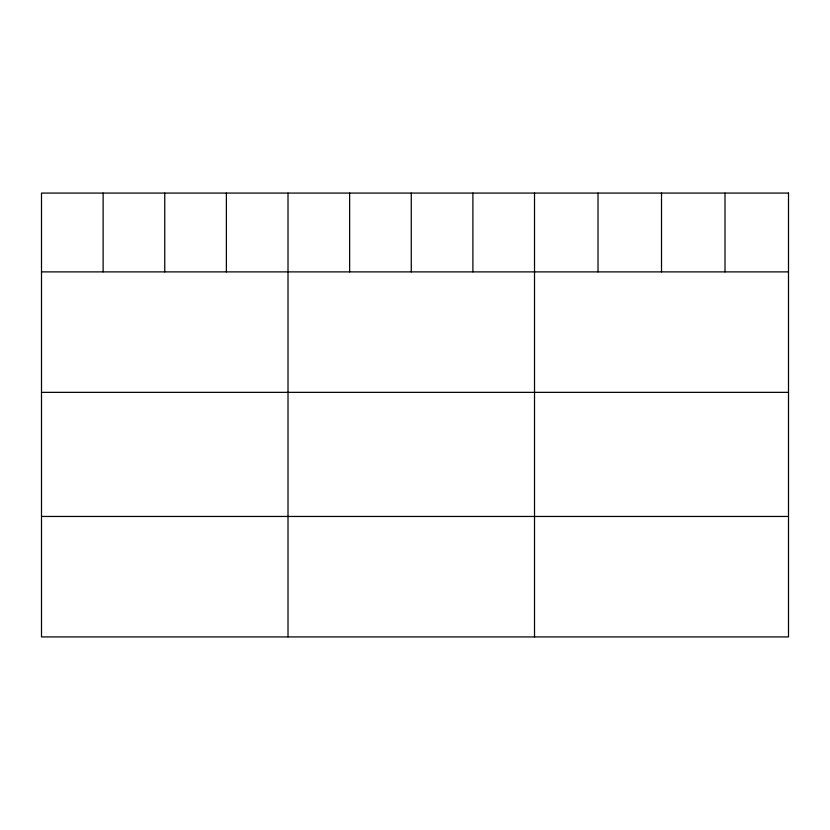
<?xml version="1.0" encoding="UTF-8"?>
<svg xmlns="http://www.w3.org/2000/svg" width="830" height="830" viewBox="0 0 830 830"><rect width="100%" height="100%" fill="white"/><g stroke="black" fill="none" stroke-linecap="round" stroke-linejoin="round"><path stroke-width="1.25" d="M41.5 271.887L788.5 271.887M41.5 392.351L788.5 392.351M41.5 516.457L788.5 516.457M725.005 193.079L725.005 271.887M661.51 193.079L661.51 271.887M598.015 193.079L598.015 271.887M534.52 193.079L534.52 636.921M472.893 193.079L472.893 271.887M411.265 193.079L411.265 271.887M349.638 193.079L349.638 271.887M288.01 193.079L288.01 636.921M226.383 193.079L226.383 271.887M164.755 193.079L164.755 271.887M103.128 193.079L103.128 271.887M788.5 193.079L41.5 193.079L41.5 636.921L788.5 636.921L788.5 193.079"/></g></svg>
